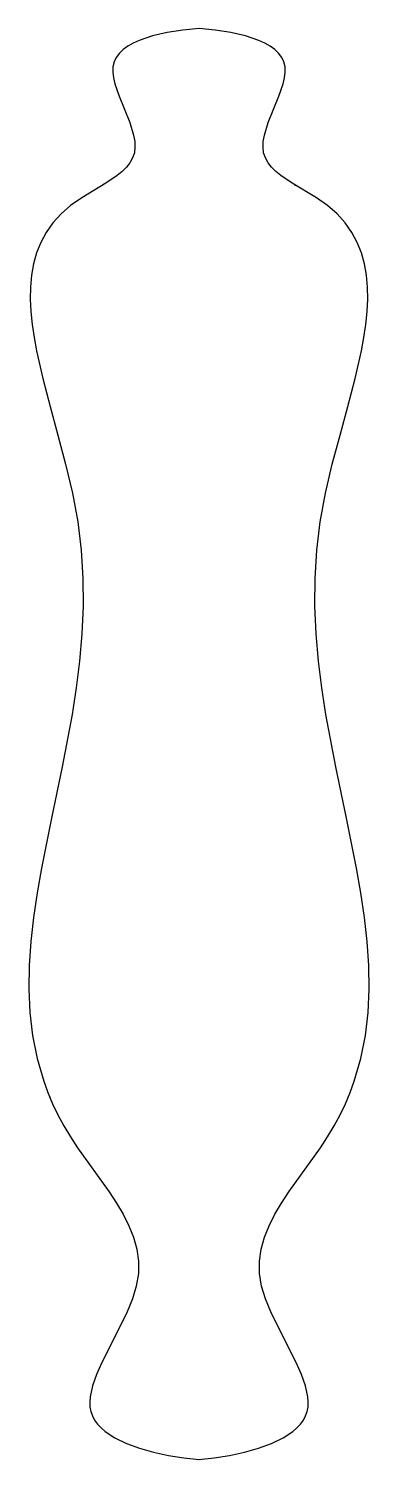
# Model space of a CAD drawing. Extents: x 114 to 431, y -231 to 91.
# Drawn here: x 113.8 to 185.1, y -230.8 to 69.2 of the extents above; entities outside this region: 2.
import ezdxf

# ---------------------------------------------------------------- set-up
doc = ezdxf.new("R2010")
doc.units = 0
doc.header["$MEASUREMENT"] = 0
doc.layers.get('0').update_dxf_attribs({"linetype": 'CONTINUOUS'})

msp = doc.modelspace()

# ---------------------------------------------------------------- linework, layer by layer
at = {"linetype": 'Continuous'}
msp.add_lwpolyline([(149.43, -230.78), (152.64, -230.44), (155.84, -229.94), (158.95, -229.28), (161.9, -228.45), (164.62, -227.45), (167.03, -226.28), (169.07, -224.93), (169.93, -224.18), (170.67, -223.39), (171.28, -222.55), (171.75, -221.66), (172.07, -220.72), (172.25, -219.74), (172.29, -218.71), (172.21, -217.64), (171.73, -215.38), (170.88, -213), (169.77, -210.5), (167.1, -205.26), (164.45, -199.84), (163.36, -197.13), (162.55, -194.44), (162.1, -191.79), (162.07, -189.21), (162.43, -186.69), (163.12, -184.21), (164.09, -181.78), (165.31, -179.39), (166.71, -177.03), (168.25, -174.69), (174.84, -165.48), (176.35, -163.18), (177.73, -160.86), (178.97, -158.54), (180.08, -156.2), (181.07, -153.85), (181.93, -151.49), (183.32, -146.73), (184.28, -141.93), (184.85, -137.07), (185.08, -132.17), (185.01, -127.21), (184.66, -122.2), (184.09, -117.14), (183.32, -112.02), (182.41, -106.85), (180.29, -96.34), (178.05, -85.59), (175.99, -74.61), (175.13, -69.03), (174.44, -63.38), (173.94, -57.67), (173.7, -51.9), (173.73, -46.07), (174.09, -40.16), (174.81, -34.19), (175.91, -28.16), (177.34, -22.09), (178.95, -16.03), (180.6, -10.02), (182.14, -4.12), (183.45, 1.63), (183.96, 4.43), (184.37, 7.18), (184.64, 9.87), (184.77, 12.49), (184.72, 15.04), (184.5, 17.51), (184.07, 19.89), (183.43, 22.19), (182.55, 24.39), (181.42, 26.49), (180.01, 28.48), (178.32, 30.35), (176.32, 32.11), (174, 33.74), (168.91, 36.82), (166.56, 38.42), (165.53, 39.26), (164.63, 40.15), (163.88, 41.1), (163.32, 42.11), (162.96, 43.19), (162.83, 44.34), (162.89, 45.57), (163.12, 46.85), (163.94, 49.53), (166.16, 55.03), (167.06, 57.67), (167.35, 58.91), (167.49, 60.1), (167.45, 61.21), (167.2, 62.24), (166.74, 63.18), (166.1, 64.04), (165.29, 64.82), (164.32, 65.53), (163.2, 66.16), (161.97, 66.73), (159.18, 67.68), (156.08, 68.39), (152.79, 68.89), (149.44, 69.22), (146.08, 68.89), (142.79, 68.39), (139.69, 67.68), (136.9, 66.73), (135.67, 66.16), (134.55, 65.53), (133.58, 64.82), (132.77, 64.04), (132.13, 63.18), (131.67, 62.24), (131.42, 61.21), (131.38, 60.1), (131.52, 58.91), (131.81, 57.67), (132.71, 55.03), (134.93, 49.53), (135.75, 46.85), (135.98, 45.57), (136.04, 44.34), (135.91, 43.19), (135.55, 42.11), (134.99, 41.1), (134.24, 40.15), (133.34, 39.26), (132.31, 38.42), (129.96, 36.82), (124.88, 33.74), (122.56, 32.11), (120.56, 30.35), (118.86, 28.48), (117.46, 26.49), (116.32, 24.39), (115.44, 22.19), (114.8, 19.89), (114.37, 17.51), (114.15, 15.04), (114.11, 12.49), (114.23, 9.87), (114.5, 7.18), (114.91, 4.43), (115.42, 1.63), (116.73, -4.12), (118.27, -10.02), (119.92, -16.03), (121.53, -22.09), (122.96, -28.16), (124.07, -34.19), (124.78, -40.16), (125.14, -46.07), (125.17, -51.9), (124.93, -57.67), (124.43, -63.38), (123.74, -69.03), (122.88, -74.61), (120.82, -85.59), (118.58, -96.34), (116.46, -106.85), (115.55, -112.02), (114.79, -117.14), (114.21, -122.2), (113.87, -127.21), (113.79, -132.17), (114.02, -137.07), (114.59, -141.93), (115.55, -146.73), (116.94, -151.49), (117.8, -153.85), (118.79, -156.2), (119.9, -158.54), (121.14, -160.86), (122.52, -163.18), (124.03, -165.48), (130.62, -174.69), (132.16, -177.03), (133.56, -179.39), (134.78, -181.78), (135.75, -184.21), (136.44, -186.69), (136.8, -189.21), (136.77, -191.79), (136.32, -194.44), (135.51, -197.13), (134.42, -199.84), (131.77, -205.26), (129.1, -210.5), (127.99, -213), (127.14, -215.38), (126.66, -217.64), (126.58, -218.71), (126.62, -219.74), (126.8, -220.72), (127.12, -221.66), (127.59, -222.55), (128.2, -223.39), (128.94, -224.18), (129.8, -224.93), (131.84, -226.28), (134.26, -227.45), (136.97, -228.45), (139.92, -229.28), (143.03, -229.94), (146.23, -230.44), (149.44, -230.78)], dxfattribs=at)
for points in [[(392.34, 90.62), (384.67, 86.25), (365.87, 75.55), (351.11, 43.26), (368.44, -35.16), (364.29, -104.86), (369, -172.26), (373.52, -189.37), (348.49, -215.66), (394.06, -219.28), (392.34, -209.38), (392.34, -209.38)], [(392.34, 90.62), (400.02, 86.25), (418.82, 75.55), (433.57, 43.26), (416.25, -35.16), (420.4, -104.86), (415.68, -172.26), (411.17, -189.37), (436.2, -215.66), (390.62, -219.28), (392.34, -209.38), (392.34, -209.38)]]:
    msp.add_open_spline(points, degree=3, knots=[0, 0, 0, 0, 26.203196, 64.218096, 95.68095, 263.429233, 275.086015, 299.53696, 319.839459, 350.326935, 350.329252, 350.329252, 350.329252, 350.329252], dxfattribs=at)
for p in [(169.59, 36.41), (118.22, -154.86)]:
    msp.add_point(p, dxfattribs=at)

doc.saveas('drawing.dxf')
